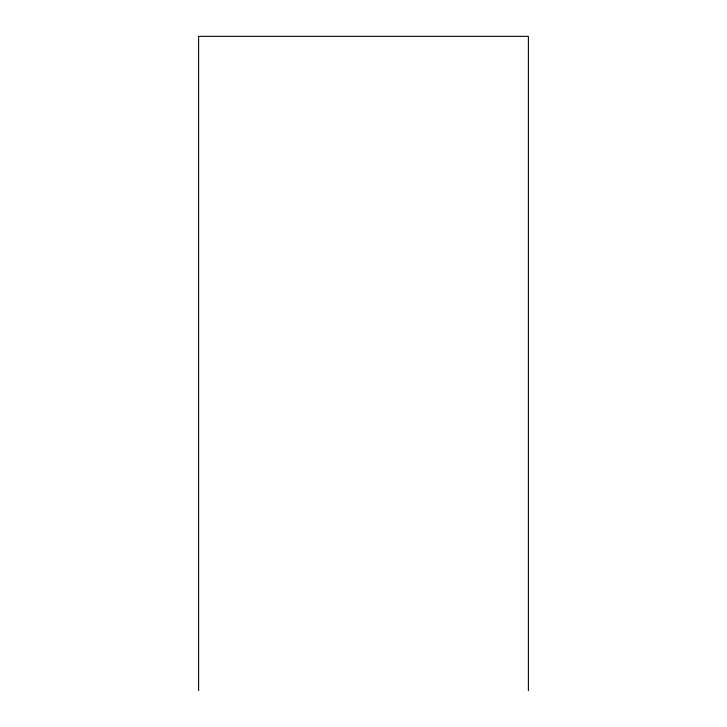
<?xml version="1.0" encoding="UTF-8"?>
<svg xmlns="http://www.w3.org/2000/svg" width="727" height="727" viewBox="0 0 727 727"><rect width="100%" height="100%" fill="white"/><g stroke="black" fill="none" stroke-linecap="round" stroke-linejoin="round"><path stroke-width="1.09" d="M528.393 690.65L528.393 36.35L198.607 36.35L198.607 690.65"/></g></svg>
